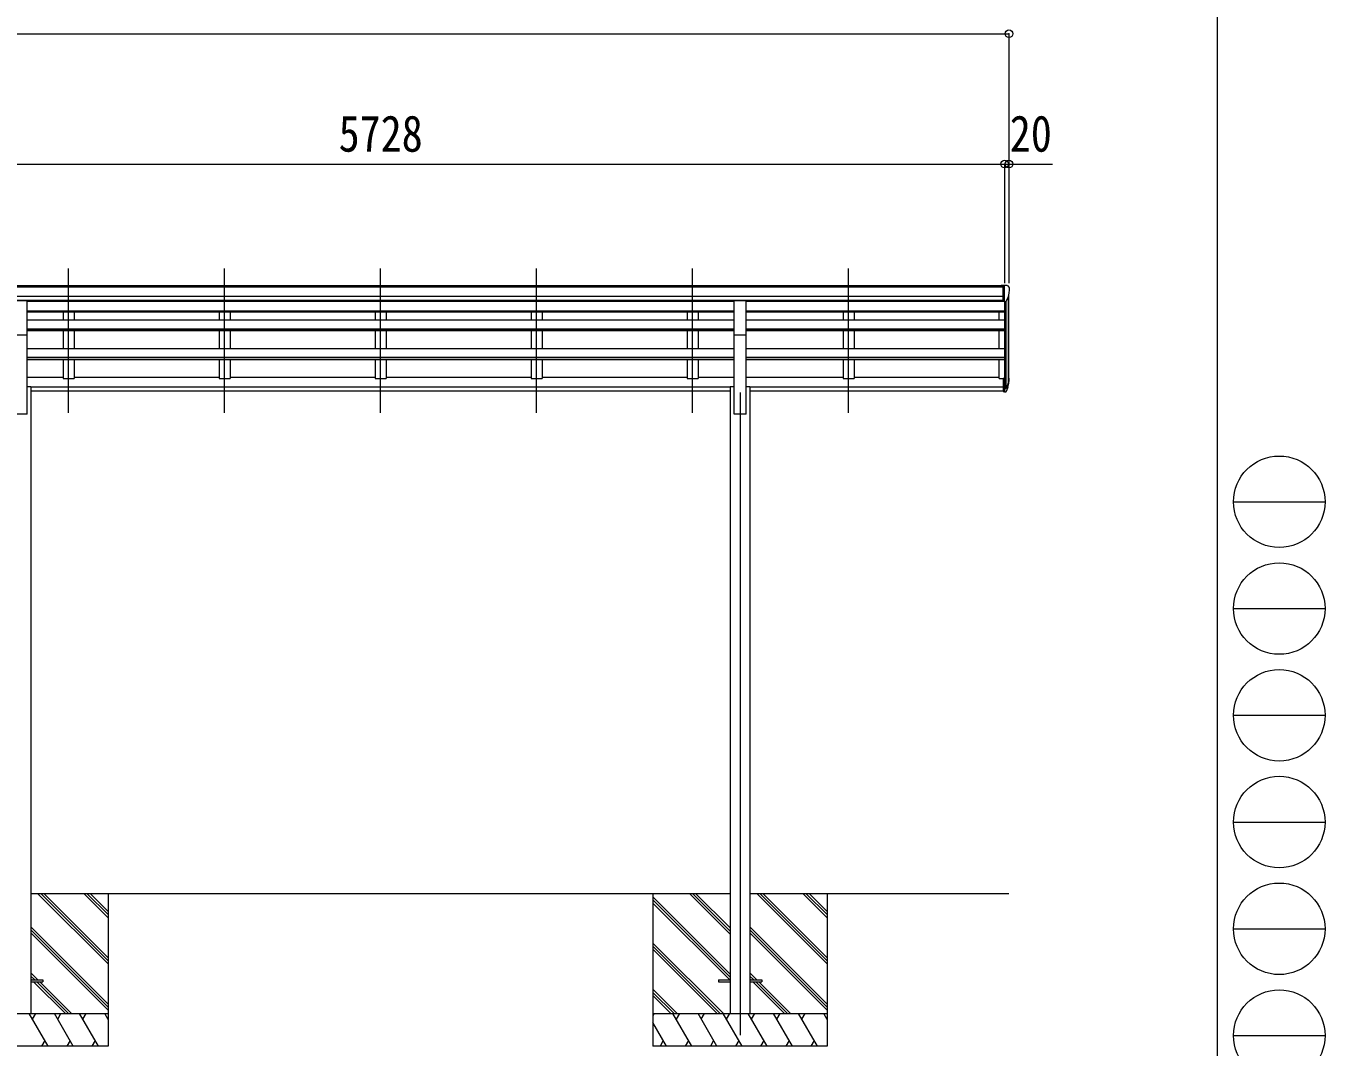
# Model space of a CAD drawing. Units: millimetres at full size. Extents: x -9783 to 9892, y -6828 to 6752.
# Drawn here: x 3930 to 9892, y -3766 to 920 of the extents above; entities that cross this region are included whole.
import ezdxf
from ezdxf.enums import TextEntityAlignment as Align

# ---------------------------------------------------------------- set-up
doc = ezdxf.new("R2010")
doc.units = ezdxf.units.MM
doc.header["$LTSCALE"] = 35
doc.header["$PDMODE"] = 32
doc.header["$PDSIZE"] = 35
for name, color, linetype, lineweight in [('0-0_0', 7, 'Continuous', 9), ('0-1_本体', 4, 'Continuous', 9), ('0-2_部品', 7, 'Continuous', 9), ('0-8_PARTS2', 2, 'Continuous', 9), ('0-A_寸法', 6, 'Continuous', 9), ('F-0_240', 7, 'Continuous', 9)]:
    doc.layers.add(name, color=color, linetype=linetype, lineweight=lineweight)
doc.styles.add('ＭＳ ゴシック', font='')
doc.styles.get('ＭＳ ゴシック').set_extended_font_data('MS Gothic')

msp = doc.modelspace()

# ---------------------------------------------------------------- linework, layer by layer
at = {"layer": '0-0_0'}
for p, q in [((7162.16, -3061.84), (3952.56, -3061.84)), ((4307.36, -3384.3), (3984.89, -3061.84)), ((4307.36, -3370.16), (3999.04, -3061.84)), ((4307.36, -3356.02), (4013.18, -3061.84)), ((4307.36, -3172.17), (4197.03, -3061.84)), ((4307.36, -3158.03), (4211.17, -3061.84)), ((4307.36, -3143.89), (4225.31, -3061.84)), ((4307.36, -3061.84), (4307.36, -3761.84)), ((6807.36, -3061.84), (6807.36, -3761.84)), ((7162.16, -3431.32), (6807.36, -3076.52)), ((7162.16, -3445.46), (6807.36, -3090.66)), ((7162.16, -3247.47), (6976.53, -3061.84)), ((7162.16, -3233.33), (6990.67, -3061.84)), ((7162.16, -3219.19), (7004.81, -3061.84)), ((8441.36, -3061.84), (7252.56, -3061.84)), ((7607.36, -3384.3), (7284.89, -3061.84)), ((7607.36, -3370.16), (7299.04, -3061.84)), ((7607.36, -3356.02), (7313.18, -3061.84)), ((7607.36, -3172.17), (7497.03, -3061.84)), ((7607.36, -3158.03), (7511.17, -3061.84)), ((7607.36, -3143.89), (7525.31, -3061.84)), ((7607.36, -3061.84), (7607.36, -3761.84)), ((7159.9, -3457.34), (6807.36, -3104.8)), ((4307.36, -3568.15), (3952.56, -3213.35)), ((7607.36, -3568.15), (7252.56, -3213.35)), ((4307.36, -3582.29), (3952.56, -3227.49)), ((4307.36, -3596.43), (3952.56, -3241.63)), ((7607.36, -3582.29), (7252.56, -3227.49)), ((7607.36, -3596.43), (7252.56, -3241.63)), ((7130.55, -3611.84), (6807.36, -3288.65)), ((7116.41, -3611.84), (6807.36, -3302.79)), ((7102.26, -3611.84), (6807.36, -3316.93)), ((3984.42, -3457.34), (3952.56, -3425.48)), ((3970.27, -3457.34), (3952.56, -3439.62)), ((3956.13, -3457.34), (3952.56, -3453.77)), ((7284.42, -3457.34), (7252.56, -3425.48)), ((7270.27, -3457.34), (7252.56, -3439.62)), ((7256.13, -3457.34), (7252.56, -3453.77)), ((4110.63, -3611.84), (3965.13, -3466.34)), ((4124.77, -3611.84), (3979.27, -3466.34)), ((4138.92, -3611.84), (3993.42, -3466.34)), ((6918.42, -3611.84), (6807.36, -3500.78)), ((6904.27, -3611.84), (6807.36, -3514.92)), ((7410.63, -3611.84), (7265.13, -3466.34)), ((7424.77, -3611.84), (7279.27, -3466.34)), ((7438.92, -3611.84), (7293.42, -3466.34)), ((6890.13, -3611.84), (6807.36, -3529.07)), ((3507.36, -3611.84), (4307.36, -3611.84)), ((4031.67, -3761.84), (3945.07, -3611.84)), ((3960.07, -3637.82), (3975.07, -3611.84)), ((4147.14, -3761.84), (4060.54, -3611.84)), ((4075.54, -3637.82), (4090.54, -3611.84)), ((4262.61, -3761.84), (4176.01, -3611.84)), ((4191.01, -3637.82), (4206.01, -3611.84)), ((4307.36, -3639.34), (4291.48, -3611.84)), ((6807.36, -3611.84), (7607.36, -3611.84)), ((6813.19, -3611.84), (6807.36, -3621.94)), ((6985.26, -3761.84), (6898.66, -3611.84)), ((6928.66, -3611.84), (6913.66, -3637.82)), ((7100.73, -3761.84), (7014.13, -3611.84)), ((7029.13, -3637.82), (7044.13, -3611.84)), ((7216.2, -3761.84), (7129.6, -3611.84)), ((7144.6, -3637.82), (7159.6, -3611.84)), ((7331.67, -3761.84), (7245.07, -3611.84)), ((7260.07, -3637.82), (7275.07, -3611.84)), ((7447.14, -3761.84), (7360.54, -3611.84)), ((7375.54, -3637.82), (7390.54, -3611.84)), ((7562.61, -3761.84), (7476.01, -3611.84)), ((7491.01, -3637.82), (7506.01, -3611.84)), ((7607.36, -3639.34), (7591.48, -3611.84)), ((6869.79, -3761.84), (6807.36, -3653.7)), ((4016.67, -3735.86), (4001.67, -3761.84)), ((4132.14, -3735.86), (4117.14, -3761.84)), ((4247.61, -3735.86), (4232.61, -3761.84)), ((6854.79, -3735.86), (6839.79, -3761.84)), ((6970.26, -3735.86), (6955.26, -3761.84)), ((7085.73, -3735.86), (7070.73, -3761.84)), ((7201.2, -3735.86), (7186.2, -3761.84)), ((7316.67, -3735.86), (7301.67, -3761.84)), ((7432.14, -3735.86), (7417.14, -3761.84)), ((7547.61, -3735.86), (7532.61, -3761.84)), ((4307.36, -3761.84), (3507.36, -3761.84)), ((7607.36, -3761.84), (6807.36, -3761.84))]:
    msp.add_line(p, q, dxfattribs=at)
at = {"layer": '0-1_本体'}
for p, q in [((8414.86, -272.84), (2709.86, -272.84)), ((8414.86, -278.19), (2709.86, -278.19)), ((8414.86, -321.72), (2699.86, -321.72)), ((8414.86, -339.39), (2699.86, -339.39)), ((7179.86, -341.76), (3934.86, -341.76)), ((7179.86, -344.76), (3934.86, -344.76)), ((4100.36, -341.76), (4100.36, -344.76)), ((4150.36, -341.76), (4150.36, -344.76)), ((4816.36, -341.76), (4816.36, -344.76)), ((4866.36, -341.76), (4866.36, -344.76)), ((5532.36, -341.76), (5532.36, -344.76)), ((5582.36, -341.76), (5582.36, -344.76)), ((6248.36, -341.84), (6248.36, -344.68)), ((6298.36, -341.84), (6298.36, -344.68)), ((6964.36, -341.84), (6964.36, -344.15)), ((7014.36, -341.84), (7014.36, -344.15)), ((8414.86, -341.76), (7234.86, -341.76)), ((8421.36, -344.76), (7234.86, -344.76)), ((7680.36, -341.84), (7680.36, -344.15)), ((7730.36, -341.84), (7730.36, -344.15)), ((8396.36, -344.76), (8396.36, -341.76)), ((8421.36, -344.22), (8421.36, -694.71)), ((8427.36, -343.74), (8427.36, -739.15)), ((8437.07, -328.39), (8437.07, -721.15)), ((8441.36, -698.57), (8441.36, -309.59)), ((3934.86, -386.92), (7179.86, -386.92)), ((3934.86, -388.31), (7179.86, -388.31)), ((3934.86, -392.09), (7179.86, -392.09)), ((4100.36, -392.09), (4100.36, -428.16)), ((4150.36, -392.09), (4150.36, -428.16)), ((4816.36, -392.09), (4816.36, -428.16)), ((4866.36, -392.09), (4866.36, -428.16)), ((5532.36, -392.09), (5532.36, -428.16)), ((5582.36, -392.09), (5582.36, -428.16)), ((6248.36, -392.09), (6248.36, -428.16)), ((6298.36, -392.09), (6298.36, -428.16)), ((6964.36, -392.09), (6964.36, -428.16)), ((7014.36, -392.09), (7014.36, -428.16)), ((7234.86, -386.92), (8421.36, -386.92)), ((7234.86, -388.31), (8421.36, -388.31)), ((7234.86, -392.09), (8421.36, -392.09)), ((7680.36, -392.09), (7680.36, -428.16)), ((7730.36, -392.09), (7730.36, -428.16)), ((8396.36, -428.16), (8396.36, -392.09)), ((3934.86, -428.16), (7179.86, -428.16)), ((3934.86, -468.9), (7179.86, -468.9)), ((3934.86, -470.38), (7179.86, -470.38)), ((3934.86, -861.41), (3934.86, -473.18)), ((7179.86, -861.41), (7179.86, -473.18)), ((7234.86, -428.16), (8421.36, -428.16)), ((7234.86, -468.9), (8421.36, -468.9)), ((7234.86, -470.38), (8421.36, -470.38)), ((7234.86, -861.41), (7234.86, -473.18)), ((3934.86, -477.17), (7179.86, -477.17)), ((4100.36, -477.17), (4100.36, -560.52)), ((4150.36, -477.17), (4150.36, -560.52)), ((4816.36, -477.17), (4816.36, -560.52)), ((4866.36, -477.17), (4866.36, -560.52)), ((5532.36, -477.17), (5532.36, -560.52)), ((5582.36, -477.17), (5582.36, -560.52)), ((6248.36, -477.17), (6248.36, -560.22)), ((6298.36, -477.17), (6298.36, -560.22)), ((6964.36, -477.17), (6964.36, -560.22)), ((7014.36, -477.17), (7014.36, -560.22)), ((7234.86, -477.17), (8421.36, -477.17)), ((7680.36, -477.17), (7680.36, -560.22)), ((7730.36, -477.17), (7730.36, -560.22)), ((8396.36, -560.52), (8396.36, -477.17)), ((7179.86, -560.52), (3934.86, -560.52)), ((8421.36, -560.52), (7234.86, -560.52)), ((3934.86, -599.74), (7179.86, -599.74)), ((3934.86, -601.21), (7179.86, -601.21)), ((3934.86, -610.87), (7179.86, -610.87)), ((4100.36, -610.7), (4100.36, -696.94)), ((4150.36, -610.7), (4150.36, -696.94)), ((4816.36, -610.7), (4816.36, -696.94)), ((4866.36, -610.7), (4866.36, -696.94)), ((5532.36, -610.7), (5532.36, -696.94)), ((5582.36, -610.7), (5582.36, -696.94)), ((6248.36, -610.7), (6248.36, -696.94)), ((6298.36, -610.7), (6298.36, -696.94)), ((6964.36, -610.7), (6964.36, -696.94)), ((7014.36, -610.7), (7014.36, -696.94)), ((7234.86, -599.74), (8421.36, -599.74)), ((7234.86, -601.21), (8421.36, -601.21)), ((7234.86, -610.87), (8421.36, -610.87)), ((7680.36, -610.7), (7680.36, -696.94)), ((7730.36, -610.7), (7730.36, -696.94)), ((8396.36, -696.94), (8396.36, -610.87)), ((4100.36, -692.12), (3934.86, -692.12)), ((4100.36, -696.92), (4150.36, -696.92)), ((4816.36, -692.12), (4150.36, -692.12)), ((4816.36, -696.92), (4866.36, -696.92)), ((5532.36, -692.12), (4866.36, -692.12)), ((5532.36, -696.92), (5582.36, -696.92)), ((6248.36, -692.12), (5582.36, -692.12)), ((6248.36, -696.92), (6298.36, -696.92)), ((6964.36, -692.12), (6298.36, -692.12)), ((6964.36, -696.92), (7014.36, -696.92)), ((7179.86, -692.12), (7014.36, -692.12)), ((7680.36, -692.12), (7234.86, -692.12)), ((7680.36, -696.92), (7730.36, -696.92)), ((8396.36, -692.12), (7730.36, -692.12)), ((8396.36, -696.92), (8414.86, -696.92)), ((3952.56, -735.03), (3934.86, -735.03)), ((3952.56, -735.03), (3952.56, -3611.41)), ((7162.16, -736.43), (3952.56, -736.43)), ((7162.16, -737.81), (3952.56, -737.81)), ((7162.16, -754.98), (3952.56, -754.98)), ((7162.16, -735.03), (7162.16, -3611.41)), ((7179.86, -735.03), (7162.16, -735.03)), ((7252.56, -735.03), (7234.86, -735.03)), ((7252.56, -735.03), (7252.56, -3611.39)), ((8414.86, -736.43), (7252.56, -736.43)), ((8414.86, -737.81), (7252.56, -737.81)), ((8414.86, -754.98), (7252.56, -754.98)), ((3934.86, -861.41), (3879.86, -861.41)), ((7234.86, -861.41), (7179.86, -861.41))]:
    msp.add_line(p, q, dxfattribs=at)
at = {"layer": '0-2_部品'}
for p, q in [((8414.86, -271.24), (8404.86, -271.32)), ((8404.86, -272.84), (8404.86, -271.32)), ((8414.86, -343.22), (8414.86, -271.24)), ((8433.36, -271.24), (8414.86, -271.24)), ((8421.36, -344.22), (8421.36, -271.24)), ((8433.36, -271.24), (8435.69, -271.38)), ((8436.45, -271.8), (8440.51, -277.61)), ((8443.36, -280.61), (8443.36, -281.24)), ((3934.86, -341.1), (3879.86, -341.1)), ((3934.86, -498.06), (3934.86, -341.1)), ((7234.86, -341.1), (7179.86, -341.1)), ((7179.86, -498.06), (7179.86, -341.1)), ((7234.86, -498.06), (7234.86, -341.1)), ((8414.86, -343.22), (8421.36, -343.22)), ((8421.36, -344.22), (8426.57, -343.9)), ((8428.98, -342.41), (8438.26, -326.34)), ((3934.86, -498.06), (3879.86, -498.06)), ((7234.86, -498.06), (7179.86, -498.06)), ((8414.86, -696.54), (8414.86, -757.61)), ((8414.86, -696.54), (8421.36, -696.54)), ((8421.36, -696.54), (8421.36, -758.43)), ((8414.86, -734.86), (8421.36, -734.86)), ((8414.86, -740.26), (8421.36, -740.26)), ((8414.86, -757.61), (8421.36, -757.61)), ((8421.36, -741.26), (8426.49, -741.26)), ((8421.36, -743.26), (8426.2, -743.26)), ((8421.36, -758.43), (8426.2, -758.43)), ((8427.79, -740.51), (8437.54, -722.09)), ((8438.96, -722.58), (8428.8, -741.76)), ((8436.38, -739.44), (8428.8, -756.93))]:
    msp.add_line(p, q, dxfattribs=at)
at = {"layer": '0-2_部品', "color": 4}
for p, q in [((3952.56, -3457.34), (4007.36, -3457.34)), ((4007.36, -3457.34), (4007.36, -3466.34)), ((7107.76, -3457.34), (7162.56, -3457.34)), ((7252.56, -3457.34), (7307.36, -3457.34)), ((7307.36, -3457.34), (7307.36, -3466.34)), ((3952.56, -3466.34), (4007.36, -3466.34)), ((7252.56, -3466.34), (7307.36, -3466.34))]:
    msp.add_line(p, q, dxfattribs=at)
msp.add_lwpolyline([(7107.76, -3457.34), (7107.76, -3466.34), (7162.56, -3466.34)], dxfattribs=at)
at = {"layer": '0-2_部品'}
for centre, radius, start, end in [((8435.63, -272.38), 1, 35, 86.5), ((8241.36, -281.24), 202, 347.09739, 0), ((8440.36, -280.61), 3, 0, 87), ((8426.38, -340.91), 3, 273.5, 330), ((8308.14, -703.36), 133.22, 344.28698, 356.72013), ((8353.41, -696.14), 88.05, 342.78929, 2.77608), ((8352.7, -700.42), 89.07, 345.58812, 5.50424), ((8426.2, -740.26), 3, 270, 330), ((8426.2, -755.43), 3, 270, 330), ((8426.49, -739.76), 1.5, 270, 330)]:
    msp.add_arc(centre, radius, start, end, dxfattribs=at)
at = {"layer": '0-8_PARTS2'}
for p, q in [((4125.36, -855.63), (4125.36, -193.11)), ((4841.36, -855.63), (4841.36, -193.11)), ((5557.36, -855.63), (5557.36, -193.11)), ((6273.36, -855.63), (6273.36, -193.11)), ((6989.36, -855.63), (6989.36, -193.11)), ((7705.36, -855.63), (7705.36, -193.11)), ((7207.36, -761.84), (7207.36, -3711.84))]:
    msp.add_line(p, q, dxfattribs=at)
at = {"layer": '0-A_寸法'}
for p, q in [((-3054.64, 884.59), (8441.36, 884.59)), ((8441.36, 884.59), (8441.36, -259.1)), ((2693.36, 286.52), (8421.36, 286.52)), ((8421.36, 286.52), (8421.36, -259.1)), ((8421.36, 286.52), (8441.36, 286.52)), ((8441.36, 286.52), (8441.36, -259.1)), ((8441.36, 286.52), (8641.36, 286.52))]:
    msp.add_line(p, q, dxfattribs=at)
for p in [(8441.36, 884.59), (8421.36, 286.52), (8441.36, 286.52)]:
    msp.add_point(p, dxfattribs=at)
at = {"layer": 'F-0_240', "color": 5}
msp.add_line((9396.97, 6751.9), (9396.97, -6828.1), dxfattribs=at)
at = {"layer": 'F-0_240', "color": 4}
for p, q in [((9471.77, -1263.1), (9891.77, -1263.1)), ((9471.77, -1753.1), (9891.77, -1753.1)), ((9471.77, -2243.1), (9891.77, -2243.1)), ((9471.77, -2733.1), (9891.77, -2733.1)), ((9471.77, -3223.1), (9891.77, -3223.1)), ((9471.77, -3713.1), (9891.77, -3713.1))]:
    msp.add_line(p, q, dxfattribs=at)
for centre in [(9681.77, -1263.1), (9681.77, -1753.1), (9681.77, -2243.1), (9681.77, -2733.1), (9681.77, -3223.1), (9681.77, -3713.1)]:
    msp.add_circle(centre, 210, dxfattribs=at)

# ---------------------------------------------------------------- texts
at = {"layer": '0-A_寸法', "color": 7, "style": 'ＭＳ ゴシック', "width": 0.85}
for s, p in [('5728', (5364.86, 293.52)), ('20', (8445.11, 293.52))]:
    msp.add_text(s, height=166.8, dxfattribs=at).set_placement(p, align=Align.BOTTOM_LEFT)

doc.saveas('drawing.dxf')
